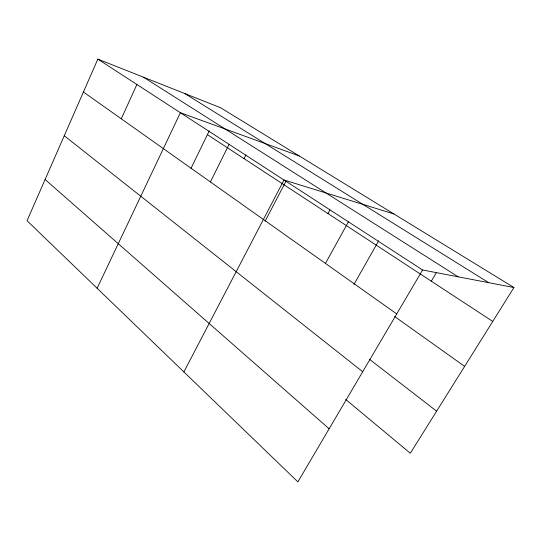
<?xml version="1.0" encoding="UTF-8"?>
<svg xmlns="http://www.w3.org/2000/svg" width="541" height="541" viewBox="0 0 541 541"><rect width="100%" height="100%" fill="white"/><g stroke="black" fill="none" stroke-linecap="round" stroke-linejoin="round"><path stroke-width="0.81" d="M513.95 287.528L220.518 107.706L97.826 59.118L27.05 220.701L297.895 481.882L422.595 269.986L513.95 287.528L410.308 453.25L345.672 399.42M121.279 118.804L136.893 84.484M97.123 288.279L180.376 112.717L299.2 155.93M190.953 168.407L209.218 130.908M210.422 181.945L229.08 144.339M244.065 158.648L245.966 154.882M183.886 371.938L283.998 179.997L393.889 213.952M265.097 221.195L286.027 181.14M327.947 213.553L329.936 209.888M325.452 263.426L348.418 221.824M353.936 284.465L378.68 240.792M431.299 281.198L436.445 272.529M184.873 93.593L488.746 282.693M143.466 77.194L458.139 276.809M97.826 59.118L422.595 269.986M207.399 134.648L492.756 321.422M83.422 91.997L396.736 313.922M394.653 316.532L464.638 366.385M369.483 359.292L436.621 411.18M64.264 135.744L362.72 371.735M45.099 179.49L329.138 428.79"/></g></svg>
